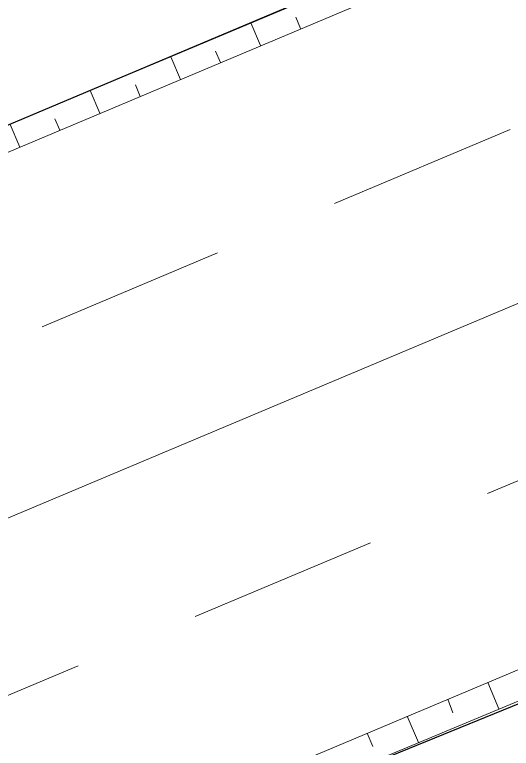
# Model space of a CAD drawing. Header units: metres. Extents: x 536111 to 536507, y 1836388 to 1836665.
# Drawn here: x 536276.29 to 536287.69, y 1836520.02 to 1836536.86 of the extents above; entities that cross this region are included whole.
import ezdxf

# ---------------------------------------------------------------- set-up
doc = ezdxf.new("R2010")
doc.units = ezdxf.units.M
doc.header["$MEASUREMENT"] = 0
doc.linetypes.add('DGN Style 2', pattern=[7.2888, 4.37328, -2.91552])
for name, color, linetype, lineweight in [('Level 2', 1, 'Continuous', 0), ('Level 3', 1, 'Continuous', 0), ('Level 5', 1, 'Continuous', 0), ('Level 8', 1, 'Continuous', 0), ('Level 9', 1, 'Continuous', 0)]:
    doc.layers.add(name, color=color, linetype=linetype, lineweight=lineweight)

msp = doc.modelspace()

# ---------------------------------------------------------------- linework, layer by layer
at = {"layer": 'Level 2', "color": 7, "linetype": 'Continuous', "lineweight": 0}
for p, q in [((536282.85, 1836536.54), (536282.74, 1836536.8)), ((536281.93, 1836536.15), (536281.71, 1836536.67)), ((536281.01, 1836535.76), (536280.9, 1836536.02)), ((536280.09, 1836535.37), (536279.87, 1836535.89)), ((536279.17, 1836534.98), (536279.06, 1836535.25)), ((536278.24, 1836534.6), (536278.02, 1836535.12)), ((536277.32, 1836534.21), (536277.21, 1836534.47)), ((536276.4, 1836533.82), (536276.18, 1836534.34)), ((536287.15, 1836521.53), (536287.4, 1836520.92)), ((536286.23, 1836521.14), (536286.35, 1836520.83)), ((536285.3, 1836520.75), (536285.56, 1836520.15)), ((536284.38, 1836520.36), (536284.51, 1836520.06))]:
    msp.add_line(p, q, dxfattribs=at)
at = {"layer": 'Level 2', "color": 7, "linetype": 'Continuous', "lineweight": 0, "flags": 128}
for points in [[(536201.08, 1836502.98), (536201.09, 1836502.99), (536212.31, 1836507.17), (536224.53, 1836513.12), (536230.56, 1836515.55), (536249.15, 1836522.96), (536267.57, 1836530.73), (536286.01, 1836538.48), (536304.47, 1836546.17), (536322.86, 1836554.03), (536341.33, 1836561.72), (536359.64, 1836569.76), (536376.11, 1836575.9), (536396.51, 1836584.87), (536414.21, 1836593.24), (536420.63, 1836596.78), (536424.42, 1836598.58)], [(536424.52, 1836598.41), (536420.85, 1836596.38), (536414.35, 1836592.96), (536396.63, 1836584.58), (536376.15, 1836575.8), (536359.97, 1836568.99), (536341.53, 1836561.23), (536323.1, 1836553.47), (536304.66, 1836545.72), (536286.23, 1836537.96), (536267.8, 1836530.2), (536249.36, 1836522.44), (536230.93, 1836514.68), (536224.94, 1836512.16), (536212.45, 1836506.84), (536201.5, 1836502.06), (536201.49, 1836502.06)], [(536257.25, 1836508.94), (536273.81, 1836515.91), (536292.24, 1836523.67), (536310.68, 1836531.43), (536329.11, 1836539.19), (536340.61, 1836544.02)], [(536257.52, 1836508.32), (536274.05, 1836515.35), (536292.51, 1836523.04), (536311.07, 1836530.49), (536329.39, 1836538.51), (536340.88, 1836543.38)]]:
    msp.add_lwpolyline(points, dxfattribs=at)
at = {"layer": 'Level 3', "color": 7, "linetype": 'Continuous', "lineweight": 0}
msp.add_line((536227.94, 1836505.02), (536379.15, 1836568.66), dxfattribs=at)
at = {"layer": 'Level 5', "color": 7, "linetype": 'Continuous', "lineweight": 30}
msp.add_line((536270.7, 1836514.06), (536311.07, 1836530.49), dxfattribs=at)
at = {"layer": 'Level 5', "color": 7, "linetype": 'Continuous', "lineweight": 30, "flags": 128}
msp.add_lwpolyline([(536359.64, 1836569.76), (536322.86, 1836554.03), (536269.35, 1836531.47)], dxfattribs=at)
at = {"layer": 'Level 8', "color": 7, "linetype": 'DGN Style 2', "lineweight": 0, "flags": 128}
msp.add_lwpolyline([(536203.1, 1836498.4), (536203.11, 1836498.4), (536214.04, 1836503.17), (536226.49, 1836508.47), (536232.48, 1836511), (536250.91, 1836518.75), (536269.35, 1836526.51), (536287.78, 1836534.27), (536306.22, 1836542.03), (536324.65, 1836549.79), (536343.08, 1836557.54), (536361.52, 1836565.3), (536377.7, 1836572.11), (536398.26, 1836580.93), (536416.16, 1836589.4), (536422.76, 1836592.86), (536426.49, 1836594.94)], dxfattribs=at)
msp.add_lwpolyline([(536257.262, 1836508.914, -0.416552), (536259.385, 1836514.182), (536259.38, 1836514.18), (536272.26, 1836519.6), (536290.69, 1836527.36), (536309.13, 1836535.12), (536327.56, 1836542.87), (536335.37, 1836546.16), (536335.368, 1836546.16, -0.414214), (536340.606, 1836544.024)], format="xyb", dxfattribs=at)
at = {"layer": 'Level 9', "color": 7, "linetype": 'Continuous', "lineweight": 0, "flags": 128}
for points in [[(536201.08, 1836502.98), (536201.09, 1836502.99), (536212.31, 1836507.17), (536224.53, 1836513.12), (536230.56, 1836515.55), (536249.15, 1836522.96), (536267.57, 1836530.73), (536286.01, 1836538.48), (536304.47, 1836546.17), (536322.86, 1836554.03), (536341.33, 1836561.72), (536359.64, 1836569.76), (536376.11, 1836575.9), (536396.51, 1836584.87), (536414.21, 1836593.24), (536420.63, 1836596.78), (536424.42, 1836598.58)], [(536257.52, 1836508.32), (536274.05, 1836515.35), (536292.51, 1836523.04), (536311.07, 1836530.49), (536329.39, 1836538.51), (536340.88, 1836543.38)]]:
    msp.add_lwpolyline(points, dxfattribs=at)

doc.saveas('drawing.dxf')
